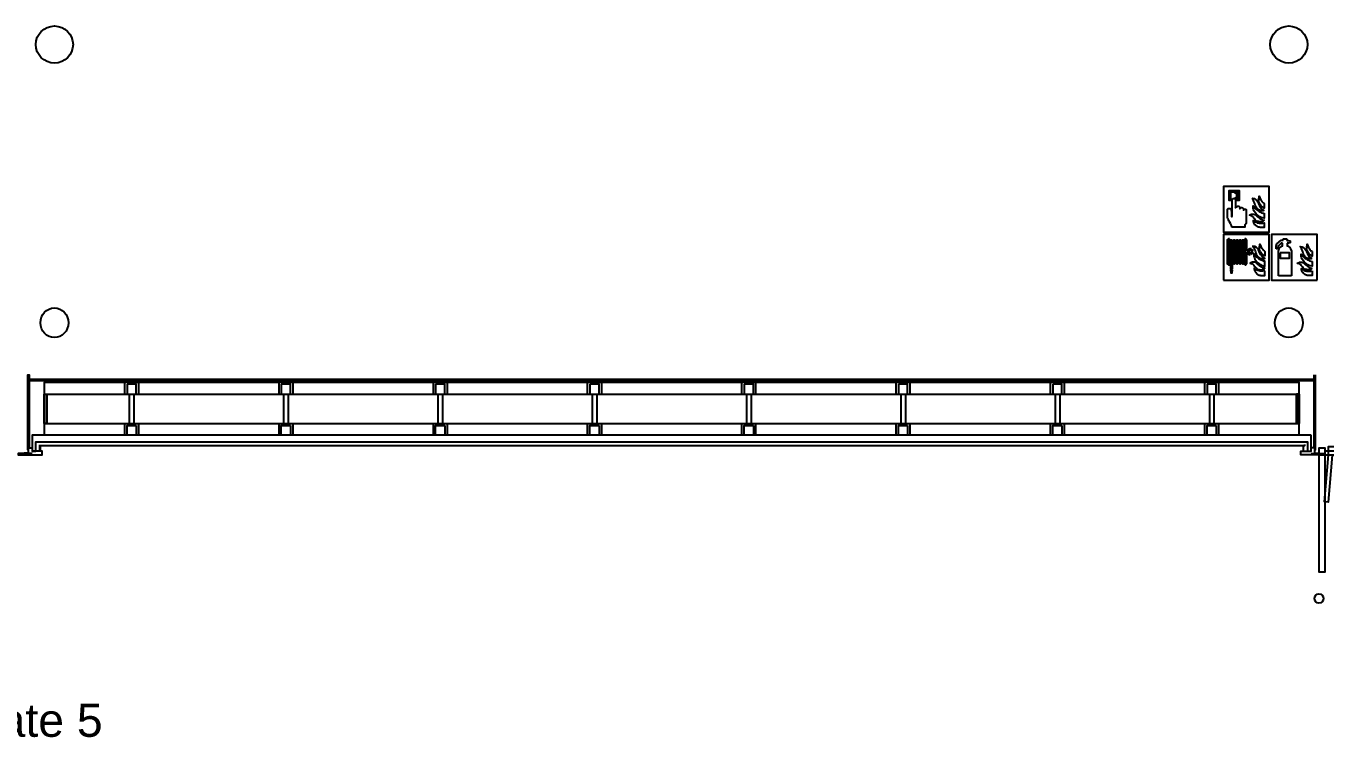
# Model space of a CAD drawing. Header units: metres. Extents: x 19 to 194, y 62 to 154.
# Drawn here: x 42.5 to 70.92, y 61.67 to 77.46 of the extents above; entities that cross this region are included whole.
import ezdxf

# ---------------------------------------------------------------- set-up
doc = ezdxf.new("R2010")
doc.units = ezdxf.units.M
doc.header["$MEASUREMENT"] = 0
doc.layers.add('ALL', color=7, linetype='Continuous')
doc.styles.add('Arial', font='Arial.ttf')

msp = doc.modelspace()

# ---------------------------------------------------------------- linework, layer by layer
at = {"layer": 'ALL', "color": 1, "lineweight": 25}
for points in [[(69.1931, 73.945), (68.6931, 73.945), (68.6931, 72.945), (69.6931, 72.945)], [(69.1847, 72.7953), (69.1609, 72.7953)], [(69.1609, 72.7953), (69.1609, 72.2292)], [(69.2084, 72.7729), (69.1846, 72.7953)], [(69.2084, 72.5246), (69.2084, 72.7729)], [(69.862, 72.6852), (69.9593, 72.7669)], [(69.9593, 72.7669), (70.0004, 72.7669)], [(70.0004, 72.7669), (70.0004, 72.7965)], [(70.0004, 72.7965), (70.0796, 72.7965)], [(70.0796, 72.7965), (70.0796, 72.7619)], [(70.0796, 72.7619), (70.1175, 72.7619)], [(70.1176, 72.7619), (70.1512, 72.7534)], [(70.1512, 72.7533), (70.1512, 72.7092)], [(69.2195, 72.5246), (69.2084, 72.5246)], [(69.2084, 72.2475), (69.2084, 72.5038)], [(69.2084, 72.5038), (69.2195, 72.5038)], [(69.2774, 72.5246), (69.2367, 72.5246)], [(69.2367, 72.5038), (69.2774, 72.5038)], [(69.2774, 72.5653), (69.2774, 72.5246)], [(69.2774, 72.5038), (69.2774, 72.4631)], [(69.2982, 72.5246), (69.2982, 72.5653)], [(69.3389, 72.5246), (69.2982, 72.5246)], [(69.2982, 72.5038), (69.3389, 72.5038)], [(69.2982, 72.4631), (69.2982, 72.5038)], [(69.8465, 72.5753), (69.85, 72.6391)], [(69.8801, 72.5753), (69.8465, 72.5753)], [(69.85, 72.6391), (69.862, 72.6851)], [(69.8846, 72.6305), (69.8801, 72.5753)], [(69.9598, 72.6992), (69.8846, 72.6305)], [(69.8971, 71.9881), (69.8971, 72.5421)], [(69.9885, 72.6992), (69.9598, 72.6992)], [(69.9885, 72.6392), (69.9885, 72.6992)], [(70.0885, 72.6992), (70.0885, 72.6392)], [(70.1175, 72.6992), (70.0885, 72.6992)], [(70.1512, 72.7092), (70.1176, 72.6992)], [(70.1799, 72.5421), (70.1799, 71.9881)], [(69.1609, 72.2292), (69.1847, 72.2292)], [(69.1846, 72.2292), (69.2084, 72.2475)], [(70.1799, 71.9881), (69.8971, 71.9881)]]:
    msp.add_lwpolyline(points, dxfattribs=at)
for points in [[(68.6931, 72.945), (69.6931, 72.945), (69.6931, 73.945), (68.6931, 73.945)], [(68.784, 73.4435), (68.7876, 73.4497), (68.7923, 73.4544), (68.7975, 73.458), (68.8027, 73.4596), (68.8089, 73.4611), (68.8152, 73.4611), (68.8219, 73.4606), (68.8276, 73.4596), (68.8338, 73.4585), (68.8531, 73.4445), (68.8619, 73.43), (68.8666, 73.4144), (68.8676, 73.3983), (68.8692, 73.2905), (68.8712, 73.2876), (68.8821, 73.2876), (68.8847, 73.2905), (68.8847, 73.6411), (68.8848, 73.6432), (68.8849, 73.6453), (68.8852, 73.6474), (68.8855, 73.6495), (68.8859, 73.6516), (68.8865, 73.6536), (68.8871, 73.6556), (68.8878, 73.6575), (68.8886, 73.6595), (68.8895, 73.6613), (68.8905, 73.6632), (68.8915, 73.6649), (68.8927, 73.6666), (68.8939, 73.6683), (68.8952, 73.6698), (68.8965, 73.6713), (68.8979, 73.6727), (68.8994, 73.6741), (68.901, 73.6753), (68.9026, 73.6765), (68.9042, 73.6776), (68.9059, 73.6785), (68.9077, 73.6794), (68.9095, 73.6802), (68.9113, 73.6809), (68.9131, 73.6815), (68.915, 73.6819), (68.9169, 73.6823), (68.9188, 73.6826), (68.9207, 73.6827), (68.9226, 73.6828), (68.9245, 73.6827), (68.9265, 73.6826), (68.9284, 73.6823), (68.9303, 73.6819), (68.9321, 73.6815), (68.934, 73.6809), (68.9358, 73.6802), (68.9376, 73.6794), (68.9393, 73.6785), (68.941, 73.6776), (68.9427, 73.6765), (68.9443, 73.6753), (68.9458, 73.6741), (68.9473, 73.6727), (68.9487, 73.6713), (68.9501, 73.6698), (68.9514, 73.6683), (68.9526, 73.6666), (68.9537, 73.6649), (68.9548, 73.6632), (68.9558, 73.6613), (68.9567, 73.6595), (68.9575, 73.6575), (68.9582, 73.6556), (68.9588, 73.6536), (68.9593, 73.6516), (68.9598, 73.6495), (68.9601, 73.6474), (68.9603, 73.6453), (68.9605, 73.6432), (68.9605, 73.6411), (68.9605, 73.6408), (68.9605, 73.4769), (68.9688, 73.4928), (68.974, 73.4975), (68.9797, 73.5016), (68.9922, 73.5089), (68.999, 73.5115), (69.0057, 73.5131), (69.0125, 73.5141), (69.0197, 73.5141), (69.0265, 73.5125), (69.0322, 73.5099), (69.0369, 73.5063), (69.0405, 73.5021), (69.0441, 73.4975), (69.0472, 73.4923), (69.0493, 73.4871), (69.0509, 73.4819), (69.0524, 73.4762), (69.0535, 73.47), (69.0525, 73.4573), (69.0592, 73.4684), (69.0649, 73.472), (69.0711, 73.4757), (69.0774, 73.4783), (69.0841, 73.4803), (69.0909, 73.4814), (69.0976, 73.4819), (69.1038, 73.4803), (69.1106, 73.4783), (69.1163, 73.4746), (69.121, 73.4715), (69.1241, 73.4674), (69.1262, 73.4632), (69.1277, 73.4585), (69.1288, 73.4539), (69.1298, 73.4492), (69.1303, 73.444), (69.1314, 73.4388), (69.1324, 73.4341), (69.1308, 73.4219), (69.1386, 73.4326), (69.1438, 73.4357), (69.149, 73.4388), (69.1547, 73.4419), (69.1599, 73.4445), (69.1656, 73.4461), (69.1713, 73.4471), (69.177, 73.4471), (69.1833, 73.4461), (69.1931, 73.439), (69.1942, 73.1505), (69.1931, 73.1481), (69.1885, 73.1377), (69.1828, 73.128), (69.1765, 73.12), (69.1713, 73.1156), (69.1672, 73.1111), (69.1641, 73.1062), (69.1625, 73.101), (69.1625, 73.0546), (68.876, 73.0546), (68.8675, 73.0925), (68.8468, 73.1325), (68.8261, 73.173), (68.8152, 73.1927), (68.8042, 73.2129), (68.7939, 73.2327), (68.784, 73.2672)], [(68.8757, 73.6361), (68.819, 73.6361), (68.819, 73.8557), (69.0386, 73.8557), (69.0386, 73.6361), (68.9744, 73.6361), (68.9744, 73.6692), (69.0055, 73.6692), (69.0055, 73.8219), (68.8521, 73.8219), (68.8521, 73.6692), (68.8757, 73.6692), (68.8757, 73.6361)], [(69.3206, 73.6843), (69.3653, 73.677), (69.399, 73.6599), (69.4244, 73.6345), (69.4447, 73.6038), (69.4613, 73.5696), (69.4769, 73.5332), (69.494, 73.4984), (69.5153, 73.4657), (69.5433, 73.4382), (69.5802, 73.4179), (69.5667, 73.4138), (69.5527, 73.4112), (69.5381, 73.4107), (69.5241, 73.4117), (69.5096, 73.4143), (69.4956, 73.4179), (69.4821, 73.4231), (69.4686, 73.4299), (69.4566, 73.4372), (69.4452, 73.4455), (69.4244, 73.4657), (69.4089, 73.4875), (69.3964, 73.5114), (69.3865, 73.5363), (69.3788, 73.5623), (69.3704, 73.5882), (69.3621, 73.6137), (69.3512, 73.6386), (69.3377, 73.6625), (69.3206, 73.6843)], [(69.5652, 73.4828), (69.5475, 73.4974), (69.5299, 73.513), (69.5138, 73.5301), (69.4992, 73.5483), (69.4868, 73.5675), (69.4764, 73.5882), (69.4696, 73.61), (69.466, 73.6329), (69.466, 73.6568), (69.4764, 73.7331), (69.4831, 73.716), (69.4904, 73.6983), (69.4977, 73.6801), (69.506, 73.6625), (69.5153, 73.6448), (69.5252, 73.6277), (69.5371, 73.6121), (69.5501, 73.5976), (69.5657, 73.5846), (69.5833, 73.5737), (69.5833, 73.4699), (69.5652, 73.4828)], [(69.3741, 73.234), (69.3586, 73.2522), (69.343, 73.2698), (69.3269, 73.2859), (69.3087, 73.2994), (69.2879, 73.3088), (69.2651, 73.3134), (69.275, 73.3212), (69.2864, 73.3275), (69.2983, 73.3327), (69.3108, 73.3363), (69.3243, 73.3389), (69.3378, 73.3394), (69.3513, 73.3389), (69.3648, 73.3363), (69.3772, 73.3327), (69.3897, 73.3275), (69.4074, 73.3119), (69.4245, 73.2963), (69.4427, 73.2802), (69.4608, 73.2652), (69.4795, 73.2506), (69.4987, 73.2371), (69.519, 73.2252), (69.5392, 73.2153), (69.5611, 73.2075), (69.5834, 73.2028), (69.5725, 73.1935), (69.56, 73.1857), (69.5465, 73.18), (69.5325, 73.1758), (69.518, 73.1727), (69.5034, 73.1717), (69.4884, 73.1717), (69.4738, 73.1727), (69.4593, 73.1753), (69.4453, 73.1784), (69.4245, 73.1873), (69.4063, 73.2003), (69.3897, 73.2158), (69.3741, 73.234)], [(69.5833, 73.3571), (69.5833, 73.2496), (69.5511, 73.2564), (69.519, 73.2673), (69.4883, 73.2823), (69.4592, 73.3005), (69.4322, 73.3218), (69.4078, 73.3462), (69.3866, 73.3727), (69.3684, 73.4018), (69.3544, 73.4324), (69.3445, 73.4646), (69.3445, 73.5165), (69.3632, 73.4926), (69.3834, 73.4703), (69.4047, 73.449), (69.4271, 73.4288), (69.4509, 73.4106), (69.4759, 73.3945), (69.5018, 73.381), (69.5283, 73.3701), (69.5553, 73.3618), (69.5833, 73.3571)], [(69.4592, 73.0557), (69.4405, 73.063), (69.4234, 73.0718), (69.4073, 73.0837), (69.3933, 73.0983), (69.3844, 73.1071), (69.3772, 73.1164), (69.3709, 73.1263), (69.3652, 73.1367), (69.3606, 73.1476), (69.3569, 73.1585), (69.3543, 73.1694), (69.3517, 73.1808), (69.3497, 73.1912), (69.3481, 73.2021), (69.3673, 73.1855), (69.3881, 73.172), (69.4099, 73.16), (69.4333, 73.1512), (69.4577, 73.145), (69.4826, 73.1408), (69.5075, 73.1393), (69.5329, 73.1408), (69.5584, 73.1439), (69.5833, 73.1502), (69.5833, 73.0463), (69.562, 73.0453), (69.5402, 73.0453), (69.5189, 73.0458), (69.4982, 73.0474), (69.4784, 73.051), (69.4592, 73.0557)], [(68.6931, 71.895), (69.6931, 71.895), (69.6931, 72.895), (68.6931, 72.895)], [(68.8269, 72.7953), (68.8032, 72.7953), (68.7794, 72.7729), (68.7794, 72.2475), (68.8032, 72.2292), (68.8269, 72.2292)], [(68.892, 72.755), (68.892, 72.7558), (68.8919, 72.7566), (68.8917, 72.7574), (68.8915, 72.7582), (68.8913, 72.759), (68.891, 72.7597), (68.8906, 72.7605), (68.8902, 72.7612), (68.8898, 72.762), (68.8892, 72.7627), (68.8887, 72.7634), (68.8881, 72.7641), (68.8874, 72.7647), (68.8867, 72.7653), (68.886, 72.7659), (68.8852, 72.7665), (68.8843, 72.7671), (68.8835, 72.7676), (68.8826, 72.7681), (68.8816, 72.7686), (68.8807, 72.769), (68.8797, 72.7694), (68.8787, 72.7697), (68.8776, 72.7701), (68.8765, 72.7703), (68.8755, 72.7706), (68.8744, 72.7708), (68.8732, 72.771), (68.8721, 72.7711), (68.871, 72.7712), (68.8698, 72.7713), (68.8687, 72.7713), (68.8676, 72.7713), (68.8664, 72.7712), (68.8653, 72.7711), (68.8642, 72.771), (68.863, 72.7708), (68.8619, 72.7706), (68.8608, 72.7703), (68.8598, 72.7701), (68.8587, 72.7697), (68.8577, 72.7694), (68.8567, 72.769), (68.8558, 72.7686), (68.8548, 72.7681), (68.8539, 72.7676), (68.8531, 72.7671), (68.8522, 72.7665), (68.8514, 72.7659), (68.8507, 72.7653), (68.85, 72.7647), (68.8493, 72.7641), (68.8487, 72.7634), (68.8482, 72.7627), (68.8476, 72.762), (68.8472, 72.7612), (68.8468, 72.7605), (68.8464, 72.7597), (68.8461, 72.759), (68.8458, 72.7582), (68.8457, 72.7574), (68.8455, 72.7566), (68.8454, 72.7558), (68.8454, 72.755), (68.8454, 72.1426), (68.892, 72.1426)], [(68.955, 72.755), (68.955, 72.7558), (68.9549, 72.7566), (68.9547, 72.7574), (68.9545, 72.7582), (68.9543, 72.759), (68.954, 72.7597), (68.9536, 72.7605), (68.9532, 72.7612), (68.9528, 72.762), (68.9522, 72.7627), (68.9517, 72.7634), (68.9511, 72.7641), (68.9504, 72.7647), (68.9497, 72.7653), (68.949, 72.7659), (68.9482, 72.7665), (68.9473, 72.7671), (68.9465, 72.7676), (68.9456, 72.7681), (68.9446, 72.7686), (68.9437, 72.769), (68.9427, 72.7694), (68.9417, 72.7697), (68.9406, 72.7701), (68.9395, 72.7703), (68.9385, 72.7706), (68.9374, 72.7708), (68.9362, 72.771), (68.9351, 72.7711), (68.934, 72.7712), (68.9328, 72.7713), (68.9317, 72.7713), (68.9306, 72.7713), (68.9294, 72.7712), (68.9283, 72.7711), (68.9272, 72.771), (68.926, 72.7708), (68.9249, 72.7706), (68.9238, 72.7703), (68.9228, 72.7701), (68.9217, 72.7697), (68.9207, 72.7694), (68.9197, 72.769), (68.9188, 72.7686), (68.9178, 72.7681), (68.9169, 72.7676), (68.9161, 72.7671), (68.9152, 72.7665), (68.9144, 72.7659), (68.9137, 72.7653), (68.913, 72.7647), (68.9123, 72.7641), (68.9117, 72.7634), (68.9112, 72.7627), (68.9106, 72.762), (68.9102, 72.7612), (68.9098, 72.7605), (68.9094, 72.7597), (68.9091, 72.759), (68.9088, 72.7582), (68.9087, 72.7574), (68.9085, 72.7566), (68.9084, 72.7558), (68.9084, 72.755), (68.9084, 72.2693), (68.9084, 72.2685), (68.9085, 72.2677), (68.9087, 72.2669), (68.9088, 72.2661), (68.9091, 72.2653), (68.9094, 72.2645), (68.9098, 72.2638), (68.9102, 72.263), (68.9106, 72.2623), (68.9112, 72.2616), (68.9117, 72.2609), (68.9123, 72.2602), (68.913, 72.2596), (68.9137, 72.2589), (68.9144, 72.2583), (68.9152, 72.2577), (68.9161, 72.2572), (68.9169, 72.2567), (68.9178, 72.2562), (68.9188, 72.2557), (68.9197, 72.2553), (68.9207, 72.2549), (68.9217, 72.2545), (68.9228, 72.2542), (68.9238, 72.2539), (68.9249, 72.2537), (68.926, 72.2535), (68.9272, 72.2533), (68.9283, 72.2531), (68.9294, 72.253), (68.9306, 72.253), (68.9317, 72.253), (68.9328, 72.253), (68.934, 72.253), (68.9351, 72.2531), (68.9362, 72.2533), (68.9374, 72.2535), (68.9385, 72.2537), (68.9395, 72.2539), (68.9406, 72.2542), (68.9417, 72.2545), (68.9427, 72.2549), (68.9437, 72.2553), (68.9446, 72.2557), (68.9456, 72.2562), (68.9465, 72.2567), (68.9473, 72.2572), (68.9482, 72.2577), (68.949, 72.2583), (68.9497, 72.2589), (68.9504, 72.2596), (68.9511, 72.2602), (68.9517, 72.2609), (68.9522, 72.2616), (68.9528, 72.2623), (68.9532, 72.263), (68.9536, 72.2638), (68.954, 72.2645), (68.9543, 72.2653), (68.9545, 72.2661), (68.9547, 72.2669), (68.9549, 72.2677), (68.955, 72.2685), (68.955, 72.2693)], [(69.0194, 72.755), (69.0194, 72.7558), (69.0193, 72.7566), (69.0191, 72.7574), (69.0189, 72.7582), (69.0187, 72.759), (69.0184, 72.7597), (69.018, 72.7605), (69.0176, 72.7612), (69.0172, 72.762), (69.0166, 72.7627), (69.0161, 72.7634), (69.0155, 72.7641), (69.0148, 72.7647), (69.0141, 72.7653), (69.0134, 72.7659), (69.0126, 72.7665), (69.0117, 72.7671), (69.0109, 72.7676), (69.01, 72.7681), (69.009, 72.7686), (69.0081, 72.769), (69.0071, 72.7694), (69.0061, 72.7697), (69.005, 72.7701), (69.0039, 72.7703), (69.0029, 72.7706), (69.0018, 72.7708), (69.0006, 72.771), (68.9995, 72.7711), (68.9984, 72.7712), (68.9972, 72.7713), (68.9961, 72.7713), (68.995, 72.7713), (68.9938, 72.7712), (68.9927, 72.7711), (68.9916, 72.771), (68.9904, 72.7708), (68.9893, 72.7706), (68.9882, 72.7703), (68.9872, 72.7701), (68.9861, 72.7697), (68.9851, 72.7694), (68.9841, 72.769), (68.9832, 72.7686), (68.9822, 72.7681), (68.9813, 72.7676), (68.9805, 72.7671), (68.9796, 72.7665), (68.9788, 72.7659), (68.9781, 72.7653), (68.9774, 72.7647), (68.9767, 72.7641), (68.9761, 72.7634), (68.9756, 72.7627), (68.975, 72.762), (68.9746, 72.7612), (68.9742, 72.7605), (68.9738, 72.7597), (68.9735, 72.759), (68.9732, 72.7582), (68.9731, 72.7574), (68.9729, 72.7566), (68.9728, 72.7558), (68.9728, 72.755), (68.9728, 72.2693), (68.9728, 72.2685), (68.9729, 72.2677), (68.9731, 72.2669), (68.9732, 72.2661), (68.9735, 72.2653), (68.9738, 72.2645), (68.9742, 72.2638), (68.9746, 72.263), (68.975, 72.2623), (68.9756, 72.2616), (68.9761, 72.2609), (68.9767, 72.2602), (68.9774, 72.2596), (68.9781, 72.2589), (68.9788, 72.2583), (68.9796, 72.2577), (68.9805, 72.2572), (68.9813, 72.2567), (68.9822, 72.2562), (68.9832, 72.2557), (68.9841, 72.2553), (68.9851, 72.2549), (68.9861, 72.2545), (68.9872, 72.2542), (68.9882, 72.2539), (68.9893, 72.2537), (68.9904, 72.2535), (68.9916, 72.2533), (68.9927, 72.2531), (68.9938, 72.253), (68.995, 72.253), (68.9961, 72.253), (68.9972, 72.253), (68.9984, 72.253), (68.9995, 72.2531), (69.0006, 72.2533), (69.0018, 72.2535), (69.0029, 72.2537), (69.0039, 72.2539), (69.005, 72.2542), (69.0061, 72.2545), (69.0071, 72.2549), (69.0081, 72.2553), (69.009, 72.2557), (69.01, 72.2562), (69.0109, 72.2567), (69.0117, 72.2572), (69.0126, 72.2577), (69.0134, 72.2583), (69.0141, 72.2589), (69.0148, 72.2596), (69.0155, 72.2602), (69.0161, 72.2609), (69.0166, 72.2616), (69.0172, 72.2623), (69.0176, 72.263), (69.018, 72.2638), (69.0184, 72.2645), (69.0187, 72.2653), (69.0189, 72.2661), (69.0191, 72.2669), (69.0193, 72.2677), (69.0194, 72.2685), (69.0194, 72.2693)], [(69.0837, 72.755), (69.0837, 72.7558), (69.0836, 72.7566), (69.0834, 72.7574), (69.0832, 72.7582), (69.083, 72.759), (69.0827, 72.7597), (69.0823, 72.7605), (69.0819, 72.7612), (69.0815, 72.762), (69.0809, 72.7627), (69.0804, 72.7634), (69.0798, 72.7641), (69.0791, 72.7647), (69.0784, 72.7653), (69.0777, 72.7659), (69.0769, 72.7665), (69.076, 72.7671), (69.0752, 72.7676), (69.0743, 72.7681), (69.0733, 72.7686), (69.0724, 72.769), (69.0714, 72.7694), (69.0704, 72.7697), (69.0693, 72.7701), (69.0682, 72.7703), (69.0672, 72.7706), (69.0661, 72.7708), (69.0649, 72.771), (69.0638, 72.7711), (69.0627, 72.7712), (69.0615, 72.7713), (69.0604, 72.7713), (69.0593, 72.7713), (69.0581, 72.7712), (69.057, 72.7711), (69.0559, 72.771), (69.0547, 72.7708), (69.0536, 72.7706), (69.0525, 72.7703), (69.0515, 72.7701), (69.0504, 72.7697), (69.0494, 72.7694), (69.0484, 72.769), (69.0475, 72.7686), (69.0465, 72.7681), (69.0456, 72.7676), (69.0448, 72.7671), (69.0439, 72.7665), (69.0431, 72.7659), (69.0424, 72.7653), (69.0417, 72.7647), (69.041, 72.7641), (69.0404, 72.7634), (69.0399, 72.7627), (69.0393, 72.762), (69.0389, 72.7612), (69.0385, 72.7605), (69.0381, 72.7597), (69.0378, 72.759), (69.0375, 72.7582), (69.0374, 72.7574), (69.0372, 72.7566), (69.0371, 72.7558), (69.0371, 72.755), (69.0371, 72.2693), (69.0371, 72.2685), (69.0372, 72.2677), (69.0374, 72.2669), (69.0375, 72.2661), (69.0378, 72.2653), (69.0381, 72.2645), (69.0385, 72.2638), (69.0389, 72.263), (69.0393, 72.2623), (69.0399, 72.2616), (69.0404, 72.2609), (69.041, 72.2602), (69.0417, 72.2596), (69.0424, 72.2589), (69.0431, 72.2583), (69.0439, 72.2577), (69.0448, 72.2572), (69.0456, 72.2567), (69.0465, 72.2562), (69.0475, 72.2557), (69.0484, 72.2553), (69.0494, 72.2549), (69.0504, 72.2545), (69.0515, 72.2542), (69.0525, 72.2539), (69.0536, 72.2537), (69.0547, 72.2535), (69.0559, 72.2533), (69.057, 72.2531), (69.0581, 72.253), (69.0593, 72.253), (69.0604, 72.253), (69.0615, 72.253), (69.0627, 72.253), (69.0638, 72.2531), (69.0649, 72.2533), (69.0661, 72.2535), (69.0672, 72.2537), (69.0682, 72.2539), (69.0693, 72.2542), (69.0704, 72.2545), (69.0714, 72.2549), (69.0724, 72.2553), (69.0733, 72.2557), (69.0743, 72.2562), (69.0752, 72.2567), (69.076, 72.2572), (69.0769, 72.2577), (69.0777, 72.2583), (69.0784, 72.2589), (69.0791, 72.2596), (69.0798, 72.2602), (69.0804, 72.2609), (69.0809, 72.2616), (69.0815, 72.2623), (69.0819, 72.263), (69.0823, 72.2638), (69.0827, 72.2645), (69.083, 72.2653), (69.0832, 72.2661), (69.0834, 72.2669), (69.0836, 72.2677), (69.0837, 72.2685), (69.0837, 72.2693)], [(69.1449, 72.755), (69.1449, 72.7558), (69.1448, 72.7566), (69.1446, 72.7574), (69.1444, 72.7582), (69.1442, 72.759), (69.1439, 72.7597), (69.1435, 72.7605), (69.1431, 72.7612), (69.1427, 72.762), (69.1421, 72.7627), (69.1416, 72.7634), (69.141, 72.7641), (69.1403, 72.7647), (69.1396, 72.7653), (69.1389, 72.7659), (69.1381, 72.7665), (69.1372, 72.7671), (69.1364, 72.7676), (69.1355, 72.7681), (69.1345, 72.7686), (69.1336, 72.769), (69.1326, 72.7694), (69.1316, 72.7697), (69.1305, 72.7701), (69.1294, 72.7703), (69.1284, 72.7706), (69.1273, 72.7708), (69.1261, 72.771), (69.125, 72.7711), (69.1239, 72.7712), (69.1227, 72.7713), (69.1216, 72.7713), (69.1205, 72.7713), (69.1193, 72.7712), (69.1182, 72.7711), (69.1171, 72.771), (69.1159, 72.7708), (69.1148, 72.7706), (69.1137, 72.7703), (69.1127, 72.7701), (69.1116, 72.7697), (69.1106, 72.7694), (69.1096, 72.769), (69.1087, 72.7686), (69.1077, 72.7681), (69.1068, 72.7676), (69.106, 72.7671), (69.1051, 72.7665), (69.1043, 72.7659), (69.1036, 72.7653), (69.1029, 72.7647), (69.1022, 72.7641), (69.1016, 72.7634), (69.1011, 72.7627), (69.1005, 72.762), (69.1001, 72.7612), (69.0997, 72.7605), (69.0993, 72.7597), (69.099, 72.759), (69.0987, 72.7582), (69.0986, 72.7574), (69.0984, 72.7566), (69.0983, 72.7558), (69.0983, 72.755), (69.0983, 72.2693), (69.0983, 72.2685), (69.0984, 72.2677), (69.0986, 72.2669), (69.0987, 72.2661), (69.099, 72.2653), (69.0993, 72.2645), (69.0997, 72.2638), (69.1001, 72.263), (69.1005, 72.2623), (69.1011, 72.2616), (69.1016, 72.2609), (69.1022, 72.2602), (69.1029, 72.2596), (69.1036, 72.2589), (69.1043, 72.2583), (69.1051, 72.2577), (69.106, 72.2572), (69.1068, 72.2567), (69.1077, 72.2562), (69.1087, 72.2557), (69.1096, 72.2553), (69.1106, 72.2549), (69.1116, 72.2545), (69.1127, 72.2542), (69.1137, 72.2539), (69.1148, 72.2537), (69.1159, 72.2535), (69.1171, 72.2533), (69.1182, 72.2531), (69.1193, 72.253), (69.1205, 72.253), (69.1216, 72.253), (69.1227, 72.253), (69.1239, 72.253), (69.125, 72.2531), (69.1261, 72.2533), (69.1273, 72.2535), (69.1284, 72.2537), (69.1294, 72.2539), (69.1305, 72.2542), (69.1316, 72.2545), (69.1326, 72.2549), (69.1336, 72.2553), (69.1345, 72.2557), (69.1355, 72.2562), (69.1364, 72.2567), (69.1372, 72.2572), (69.1381, 72.2577), (69.1389, 72.2583), (69.1396, 72.2589), (69.1403, 72.2596), (69.141, 72.2602), (69.1416, 72.2609), (69.1421, 72.2616), (69.1427, 72.2623), (69.1431, 72.263), (69.1435, 72.2638), (69.1439, 72.2645), (69.1442, 72.2653), (69.1444, 72.2661), (69.1446, 72.2669), (69.1448, 72.2677), (69.1449, 72.2685), (69.1449, 72.2693)], [(70.7431, 71.8926), (70.7431, 72.8926), (69.7431, 72.8926), (69.7431, 71.8926)], [(69.4929, 72.4832), (69.4773, 72.5196), (69.4607, 72.5538), (69.4404, 72.5845), (69.415, 72.6099), (69.3813, 72.627), (69.3366, 72.6343), (69.3537, 72.6125), (69.3672, 72.5886), (69.3781, 72.5637), (69.3864, 72.5382), (69.3948, 72.5123), (69.4025, 72.4863), (69.4124, 72.4614), (69.4249, 72.4375), (69.4404, 72.4157), (69.4612, 72.3955), (69.4726, 72.3872), (69.4846, 72.3799), (69.4981, 72.3731), (69.5116, 72.3679), (69.5256, 72.3643), (69.5401, 72.3617), (69.5541, 72.3607), (69.5687, 72.3612), (69.5827, 72.3638), (69.5962, 72.3679), (69.5593, 72.3882), (69.5313, 72.4157), (69.51, 72.4484)], [(69.4919, 72.3445), (69.4669, 72.3606), (69.4431, 72.3788), (69.4207, 72.399), (69.3994, 72.4203), (69.3792, 72.4426), (69.3605, 72.4665), (69.3605, 72.4146), (69.3704, 72.3824), (69.3844, 72.3518), (69.4026, 72.3227), (69.4238, 72.2962), (69.4482, 72.2718), (69.4752, 72.2505), (69.5043, 72.2323), (69.535, 72.2173), (69.5671, 72.2064), (69.5993, 72.1996), (69.5993, 72.3071), (69.5713, 72.3118), (69.5443, 72.3201), (69.5178, 72.331)], [(69.5993, 72.4199), (69.5812, 72.4328), (69.5635, 72.4474), (69.5459, 72.463), (69.5298, 72.4801), (69.5152, 72.4983), (69.5028, 72.5175), (69.4924, 72.5382), (69.4856, 72.56), (69.482, 72.5829), (69.482, 72.6068), (69.4924, 72.6831), (69.4991, 72.666), (69.5064, 72.6483), (69.5137, 72.6301), (69.522, 72.6125), (69.5313, 72.5948), (69.5412, 72.5777), (69.5531, 72.5621), (69.5661, 72.5476), (69.5817, 72.5346), (69.5993, 72.5237)], [(69.9366, 72.4936), (69.9366, 72.3717), (70.1404, 72.3717), (70.1404, 72.4936), (69.9366, 72.4936)], [(70.6302, 72.3655), (70.6167, 72.3614), (70.6027, 72.3588), (70.5881, 72.3583), (70.5741, 72.3593), (70.5596, 72.3619), (70.5456, 72.3655), (70.5321, 72.3707), (70.5186, 72.3775), (70.5066, 72.3848), (70.4952, 72.3931), (70.4744, 72.4133), (70.4589, 72.4351), (70.4464, 72.459), (70.4365, 72.4839), (70.4288, 72.5099), (70.4204, 72.5358), (70.4121, 72.5613), (70.4012, 72.5862), (70.3877, 72.6101), (70.3706, 72.6319), (70.4153, 72.6246), (70.449, 72.6075), (70.4744, 72.5821), (70.4947, 72.5514), (70.5113, 72.5172), (70.5269, 72.4808), (70.544, 72.446), (70.5653, 72.4133), (70.5933, 72.3858), (70.6302, 72.3655)], [(70.6333, 72.3047), (70.6333, 72.1972), (70.6011, 72.204), (70.569, 72.2149), (70.5383, 72.2299), (70.5092, 72.2481), (70.4822, 72.2694), (70.4578, 72.2938), (70.4366, 72.3203), (70.4184, 72.3494), (70.4044, 72.38), (70.3945, 72.4122), (70.3945, 72.4641), (70.4132, 72.4402), (70.4334, 72.4179), (70.4547, 72.3966), (70.4771, 72.3764), (70.5009, 72.3582), (70.5259, 72.3421), (70.5518, 72.3286), (70.5783, 72.3177), (70.6053, 72.3094), (70.6333, 72.3047)], [(70.6333, 72.5213), (70.6333, 72.4175), (70.6152, 72.4304), (70.5975, 72.445), (70.5799, 72.4606), (70.5638, 72.4777), (70.5492, 72.4959), (70.5368, 72.5151), (70.5264, 72.5358), (70.5196, 72.5576), (70.516, 72.5805), (70.516, 72.6044), (70.5264, 72.6807), (70.5331, 72.6636), (70.5404, 72.6459), (70.5477, 72.6277), (70.556, 72.6101), (70.5653, 72.5924), (70.5752, 72.5753), (70.5871, 72.5597), (70.6001, 72.5452), (70.6157, 72.5322), (70.6333, 72.5213)], [(69.4405, 72.2463), (69.4234, 72.2619), (69.4057, 72.2775), (69.3932, 72.2827), (69.3808, 72.2863), (69.3673, 72.2889), (69.3538, 72.2894), (69.3403, 72.2889), (69.3268, 72.2863), (69.3143, 72.2827), (69.3024, 72.2775), (69.291, 72.2712), (69.2811, 72.2634), (69.3039, 72.2588), (69.3247, 72.2494), (69.3429, 72.2359), (69.359, 72.2198), (69.3746, 72.2022), (69.3901, 72.184), (69.4057, 72.1658), (69.4223, 72.1503), (69.4405, 72.1373), (69.4613, 72.1284), (69.4753, 72.1253), (69.4898, 72.1227), (69.5044, 72.1217), (69.5194, 72.1217), (69.534, 72.1227), (69.5485, 72.1258), (69.5625, 72.13), (69.576, 72.1357), (69.5885, 72.1435), (69.5994, 72.1528), (69.5771, 72.1575), (69.5552, 72.1653), (69.535, 72.1752), (69.5147, 72.1871), (69.4955, 72.2006), (69.4768, 72.2152), (69.4587, 72.2302)], [(70.6334, 72.1504), (70.6225, 72.1411), (70.61, 72.1333), (70.5965, 72.1276), (70.5825, 72.1234), (70.568, 72.1203), (70.5534, 72.1193), (70.5384, 72.1193), (70.5238, 72.1203), (70.5093, 72.1229), (70.4953, 72.126), (70.4745, 72.1349), (70.4563, 72.1479), (70.4397, 72.1634), (70.4241, 72.1816), (70.4086, 72.1998), (70.393, 72.2174), (70.3769, 72.2335), (70.3587, 72.247), (70.3379, 72.2564), (70.3151, 72.261), (70.325, 72.2688), (70.3364, 72.2751), (70.3483, 72.2803), (70.3608, 72.2839), (70.3743, 72.2865), (70.3878, 72.287), (70.4013, 72.2865), (70.4148, 72.2839), (70.4272, 72.2803), (70.4397, 72.2751), (70.4574, 72.2595), (70.4745, 72.2439), (70.4927, 72.2278), (70.5108, 72.2128), (70.5295, 72.1982), (70.5487, 72.1847), (70.569, 72.1728), (70.5892, 72.1629), (70.6111, 72.1551), (70.6334, 72.1504)], [(68.892, 72.1103), (68.8454, 72.1103), (68.8552, 72.0507), (68.8821, 72.0507)], [(69.5993, 72.1002), (69.5744, 72.0939), (69.5489, 72.0908), (69.5235, 72.0893), (69.4986, 72.0908), (69.4737, 72.095), (69.4493, 72.1012), (69.4259, 72.11), (69.4041, 72.122), (69.3833, 72.1355), (69.3641, 72.1521), (69.3657, 72.1412), (69.3677, 72.1308), (69.3703, 72.1194), (69.3729, 72.1085), (69.3766, 72.0976), (69.3812, 72.0867), (69.3869, 72.0763), (69.3932, 72.0664), (69.4004, 72.0571), (69.4093, 72.0483), (69.4233, 72.0337), (69.4394, 72.0218), (69.4565, 72.013), (69.4752, 72.0057), (69.4944, 72.001), (69.5142, 71.9974), (69.5349, 71.9958), (69.5562, 71.9953), (69.578, 71.9953), (69.5993, 71.9963)], [(70.6333, 72.0978), (70.6333, 71.9939), (70.612, 71.9929), (70.5902, 71.9929), (70.5689, 71.9934), (70.5482, 71.995), (70.5284, 71.9986), (70.5092, 72.0033), (70.4905, 72.0106), (70.4734, 72.0194), (70.4573, 72.0313), (70.4433, 72.0459), (70.4344, 72.0547), (70.4272, 72.064), (70.4209, 72.0739), (70.4152, 72.0843), (70.4106, 72.0952), (70.4069, 72.1061), (70.4043, 72.117), (70.4017, 72.1284), (70.3997, 72.1388), (70.3981, 72.1497), (70.4173, 72.1331), (70.4381, 72.1196), (70.4599, 72.1076), (70.4833, 72.0988), (70.5077, 72.0926), (70.5326, 72.0884), (70.5575, 72.0869), (70.5829, 72.0884), (70.6084, 72.0915), (70.6333, 72.0978)]]:
    msp.add_lwpolyline(points, close=True, dxfattribs=at)
at = {"layer": 'ALL', "color": 18, "lineweight": 25, "true_color": 0x000000}
for points in [[(42.5449, 68.2302), (42.5449, 69.8202), (42.5749, 69.8202), (42.5749, 68.2302)], [(42.8999, 69.4002), (70.3499, 69.4001), (70.3499, 69.6501), (42.8999, 69.6502)], [(44.7124, 69.6152), (44.7124, 69.4002), (44.9124, 69.4002), (44.9124, 69.6152)], [(48.0874, 69.6152), (48.0874, 69.4002), (48.2874, 69.4002), (48.2874, 69.6152)], [(51.4624, 69.6152), (51.4624, 69.4002), (51.6624, 69.4002), (51.6624, 69.6152)], [(54.8374, 69.6152), (54.8374, 69.4002), (55.0374, 69.4002), (55.0374, 69.6152)], [(58.2124, 69.6152), (58.2124, 69.4002), (58.4124, 69.4002), (58.4124, 69.6152)], [(61.5874, 69.6152), (61.5874, 69.4002), (61.7874, 69.4002), (61.7874, 69.6152)], [(64.9624, 69.6152), (64.9624, 69.4002), (65.1624, 69.4002), (65.1624, 69.6152)], [(68.3374, 69.6152), (68.3374, 69.4002), (68.5374, 69.4002), (68.5374, 69.6152)], [(42.9049, 69.3952), (42.9049, 68.7552), (42.8999, 68.7552), (42.8999, 69.3952)], [(42.9549, 69.3952), (42.9549, 68.7552), (42.9049, 68.7552), (42.9049, 69.3952)], [(70.3449, 69.3952), (70.2949, 69.3952), (70.3449, 69.3952), (70.3449, 68.7552), (70.2949, 68.7552), (70.2949, 69.3952), (70.2949, 68.7552), (70.3449, 68.7552), (70.3449, 69.3952), (70.3499, 69.3952), (70.3499, 68.7552), (70.3449, 68.7552), (70.3499, 68.7552), (70.3499, 69.3952)], [(70.6099, 68.5001), (42.6399, 68.5002), (42.6399, 68.1501), (42.7199, 68.1501), (42.7199, 68.3552), (70.5299, 68.3551), (70.5299, 68.1501), (70.6099, 68.1501)], [(44.9124, 68.7152), (44.9124, 68.5002), (44.7124, 68.5002), (44.7124, 68.7152)], [(48.2874, 68.7152), (48.2874, 68.5002), (48.0874, 68.5002), (48.0874, 68.7152)], [(51.6624, 68.7152), (51.6624, 68.5002), (51.4624, 68.5002), (51.4624, 68.7152)], [(55.0374, 68.7152), (55.0374, 68.5002), (54.8374, 68.5002), (54.8374, 68.7152)], [(58.4124, 68.7152), (58.4124, 68.5002), (58.2124, 68.5002), (58.2124, 68.7152)], [(61.7874, 68.7152), (61.7874, 68.5002), (61.5874, 68.5002), (61.5874, 68.7152)], [(65.1624, 68.7152), (65.1624, 68.5002), (64.9624, 68.5002), (64.9624, 68.7152)], [(68.5374, 68.7152), (68.5374, 68.5002), (68.3374, 68.5002), (68.3374, 68.7152)], [(42.5519, 68.2302), (42.5519, 68.1802), (42.5449, 68.1802), (42.5449, 68.2302)], [(70.6979, 68.2302), (70.6979, 68.1802), (70.7049, 68.1802), (70.7049, 68.2302)]]:
    msp.add_lwpolyline(points, close=True, dxfattribs=at)
for points in [[(70.6749, 69.7201), (42.7999, 69.7202), (42.5749, 69.7202)], [(42.5749, 69.7002), (42.7999, 69.7002)], [(42.7999, 69.7002), (70.6749, 69.7002)], [(44.6624, 69.4002), (44.6624, 69.6502)], [(44.9624, 69.6502), (44.9624, 69.4002)], [(48.0374, 69.4002), (48.0374, 69.6502)], [(48.3374, 69.6502), (48.3374, 69.4002)], [(51.4124, 69.4002), (51.4124, 69.6502)], [(51.7124, 69.6502), (51.7124, 69.4002)], [(54.7874, 69.4002), (54.7874, 69.6502)], [(55.0874, 69.6502), (55.0874, 69.4002)], [(58.1624, 69.4002), (58.1624, 69.6502)], [(58.4624, 69.6502), (58.4624, 69.4002)], [(61.5374, 69.4002), (61.5374, 69.6502)], [(61.8374, 69.6502), (61.8374, 69.4002)], [(64.9124, 69.4002), (64.9124, 69.6502)], [(65.2124, 69.6502), (65.2124, 69.4002)], [(68.2874, 69.4002), (68.2874, 69.6502)], [(68.5874, 69.6502), (68.5874, 69.4002)], [(70.6749, 69.8203), (70.6749, 68.2302)], [(70.7049, 68.2302), (70.7049, 69.8203)], [(44.7624, 69.4002), (44.7624, 68.7152)], [(44.8624, 69.4002), (44.8624, 68.7152)], [(48.1374, 69.4002), (48.1374, 68.7152)], [(48.2374, 69.4002), (48.2374, 68.7152)], [(51.5124, 69.4002), (51.5124, 68.7152)], [(51.6124, 69.4002), (51.6124, 68.7152)], [(54.8874, 69.4002), (54.8874, 68.7152)], [(54.9874, 69.4002), (54.9874, 68.7152)], [(58.2624, 69.4002), (58.2624, 68.7152)], [(58.3624, 69.4002), (58.3624, 68.7152)], [(61.6374, 69.4002), (61.6374, 68.7152)], [(61.7374, 69.4002), (61.7374, 68.7152)], [(65.0124, 69.4002), (65.0124, 68.7152)], [(65.1124, 69.4002), (65.1124, 68.7152)], [(68.3874, 69.4002), (68.3874, 68.7152)], [(68.4874, 69.4002), (68.4874, 68.7152)], [(70.3449, 69.3952), (70.3449, 68.7552)], [(70.3499, 68.5001), (70.3499, 68.7501), (42.8999, 68.7502), (42.8999, 68.5002)], [(44.6624, 68.5002), (44.6624, 68.7502)], [(44.9624, 68.7502), (44.9624, 68.5002)], [(48.0374, 68.5002), (48.0374, 68.7502)], [(48.3374, 68.7502), (48.3374, 68.5002)], [(51.4124, 68.5002), (51.4124, 68.7502)], [(51.7124, 68.7502), (51.7124, 68.5002)], [(54.7874, 68.5002), (54.7874, 68.7502)], [(55.0874, 68.7502), (55.0874, 68.5002)], [(58.1624, 68.5002), (58.1624, 68.7502)], [(58.4624, 68.7502), (58.4624, 68.5002)], [(61.5374, 68.5002), (61.5374, 68.7502)], [(61.8374, 68.7502), (61.8374, 68.5002)], [(64.9124, 68.5002), (64.9124, 68.7502)], [(65.2124, 68.7502), (65.2124, 68.5002)], [(68.2874, 68.5002), (68.2874, 68.7502)], [(68.5874, 68.7502), (68.5874, 68.5002)], [(42.6399, 68.1002), (42.5599, 68.1002), (42.5599, 68.2202), (42.6399, 68.2202)], [(70.4699, 68.2952), (70.4699, 68.2702), (42.7799, 68.2703)], [(42.8049, 68.1552), (42.8049, 68.2652), (42.8099, 68.2652), (42.8099, 68.1552)], [(70.4449, 68.1552), (70.4449, 68.2652), (70.4399, 68.2652), (70.4399, 68.1552)], [(70.6099, 68.1002), (70.6899, 68.1002), (70.6899, 68.2202), (70.6099, 68.2202)], [(70.6899, 68.1072), (70.7899, 68.1072), (70.7899, 68.1002), (70.7899, 68.2202), (70.9099, 68.2202), (70.9099, 68.1002)], [(71.0742, 68.0632), (70.9841, 67.0325), (70.9043, 67.0394), (70.9945, 68.0702), (70.9945, 68.2502), (73.1678, 68.2502), (73.1678, 68.0702)], [(42.5599, 68.1071), (42.4599, 68.1071), (42.4599, 68.1001), (42.3349, 68.1001), (42.3349, 68.0701), (42.8599, 68.0701), (42.8599, 68.1501), (42.6399, 68.1501)], [(70.7899, 68.1002), (70.9149, 68.1002), (70.9149, 68.0702), (72.1162, 68.0702), (72.1161, 68.1502), (72.1261, 68.1502), (72.1262, 68.0702), (72.1162, 68.0702), (72.1161, 68.1502), (70.9149, 68.1502), (70.9149, 68.0702), (70.3899, 68.0702), (70.3899, 68.1502), (70.6099, 68.1502)], [(70.7849, 68.0702), (70.9099, 68.0702), (70.9099, 65.5034), (70.7899, 65.5034), (70.7899, 68.0702)]]:
    msp.add_lwpolyline(points, dxfattribs=at)
for centre, radius in [((43.1249, 77.0503), 0.4065), ((70.1249, 77.0502), 0.4065), ((70.7829, 64.9263), 0.1)]:
    msp.add_circle(centre, radius, dxfattribs=at)
at = {"layer": 'ALL', "color": 1, "lineweight": 25}
for centre, radius, start, end in [((68.9288, 73.7458), 0.061, -90, 90), ((68.9288, 73.7458), 0.061, -90, 90), ((69.2878, 72.5142), 0.0691, 81.33912, -98.6609), ((69.2878, 72.5142), 0.0691, 81.3391, 171.33912), ((69.2878, 72.5142), 0.0691, -171.33911, -98.66089), ((69.2878, 72.5142), 0.0521, 101.50685, 168.49315), ((69.2878, 72.5142), 0.0521, -168.49315, -101.50685), ((69.2878, 72.5142), 0.0521, 11.50685, 78.49315), ((69.2878, 72.5142), 0.0521, -78.49315, -11.50685), ((70.0007, 72.5361), 0.1037, 96.73971, 176.69013), ((70.0764, 72.5361), 0.1037, 3.30987, 83.26029)]:
    msp.add_arc(centre, radius, start, end, dxfattribs=at)
at = {"layer": 'ALL', "color": 18, "lineweight": 25, "true_color": 0x000000}
for centre in [(43.125, 70.9613), (70.125, 70.9613)]:
    msp.add_ellipse(centre, major_axis=(0, 0.3255), ratio=0.9369521, dxfattribs=at)

# ---------------------------------------------------------------- texts
at = {"layer": 'ALL', "color": 18, "true_color": 0x000000, "style": 'Arial'}
msp.add_text('| Gate 5', height=0.725, dxfattribs=at).set_placement((40.5945, 61.8976))

doc.saveas('drawing.dxf')
